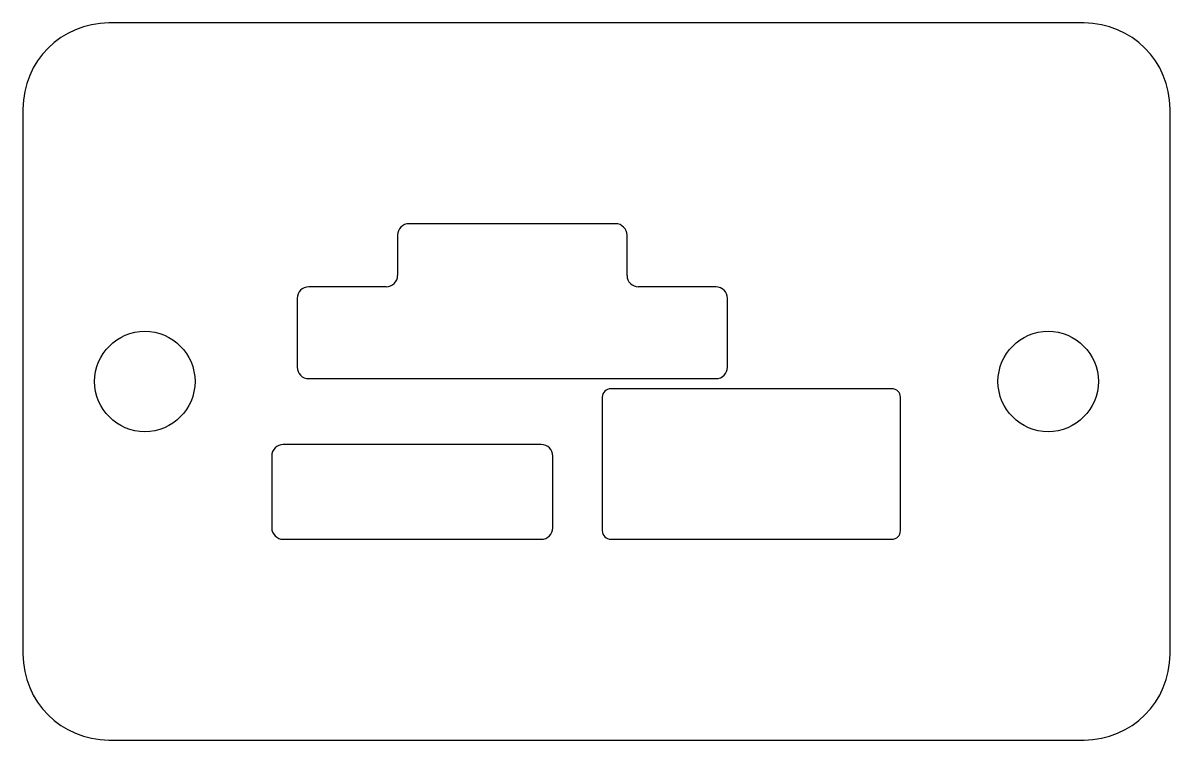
# Model space of a CAD drawing. Header units: millimetres. Extents: x -20 to 20, y -12.5 to 12.5.
import ezdxf

# ---------------------------------------------------------------- set-up
doc = ezdxf.new("R2010")
doc.units = ezdxf.units.MM

msp = doc.modelspace()

# ---------------------------------------------------------------- linework, layer by layer
at = {"color": 7, "linetype": 'Continuous', "lineweight": 25}
for p, q in [((17, 12.5), (-17, 12.5)), ((-20, 9.5), (-20, -9.5)), ((20, -9.5), (20, 9.5)), ((0.664, 5.5), (-6.536, 5.5)), ((-6.936, 5.1), (-6.936, 3.7)), ((1.064, 3.7), (1.064, 5.1)), ((-7.336, 3.3), (-10.036, 3.3)), ((4.164, 3.3), (1.464, 3.3)), ((-10.436, 2.9), (-10.436, 0.5)), ((4.564, 0.5), (4.564, 2.9)), ((-10.036, 0.1), (4.164, 0.1)), ((10.3, -0.25), (0.5, -0.25)), ((0.2, -0.55), (0.2, -5.2)), ((10.6, -5.2), (10.6, -0.55)), ((-1.925, -2.2), (-10.925, -2.2)), ((-11.325, -2.6), (-11.325, -5.1)), ((-1.525, -5.1), (-1.525, -2.6)), ((-10.925, -5.5), (-1.925, -5.5)), ((0.5, -5.5), (10.3, -5.5)), ((-17, -12.5), (17, -12.5))]:
    msp.add_line(p, q, dxfattribs=at)
for centre in [(-15.75, 0), (15.75, 0)]:
    msp.add_circle(centre, 1.75, dxfattribs=at)
for centre, radius, start, end in [((-17, 9.5), 3, 90, 180), ((17, 9.5), 3, 0, 90), ((-6.536, 5.1), 0.4, 90, 180), ((0.664, 5.1), 0.4, 0, 90), ((-7.336, 3.7), 0.4, 270, 0), ((1.464, 3.7), 0.4, 180, 270), ((-10.036, 2.9), 0.4, 90, 180), ((4.164, 2.9), 0.4, 0, 90), ((-10.036, 0.5), 0.4, 180, 270), ((4.164, 0.5), 0.4, 270, 0), ((0.5, -0.55), 0.3, 90, 180), ((10.3, -0.55), 0.3, 0, 90), ((-10.925, -2.6), 0.4, 90, 180), ((-1.925, -2.6), 0.4, 0, 90), ((-10.925, -5.1), 0.4, 180, 270), ((-1.925, -5.1), 0.4, 270, 0), ((0.5, -5.2), 0.3, 180, 270), ((10.3, -5.2), 0.3, 270, 0), ((-17, -9.5), 3, 180, 270), ((17, -9.5), 3, 270, 0)]:
    msp.add_arc(centre, radius, start, end, dxfattribs=at)

doc.saveas('drawing.dxf')
